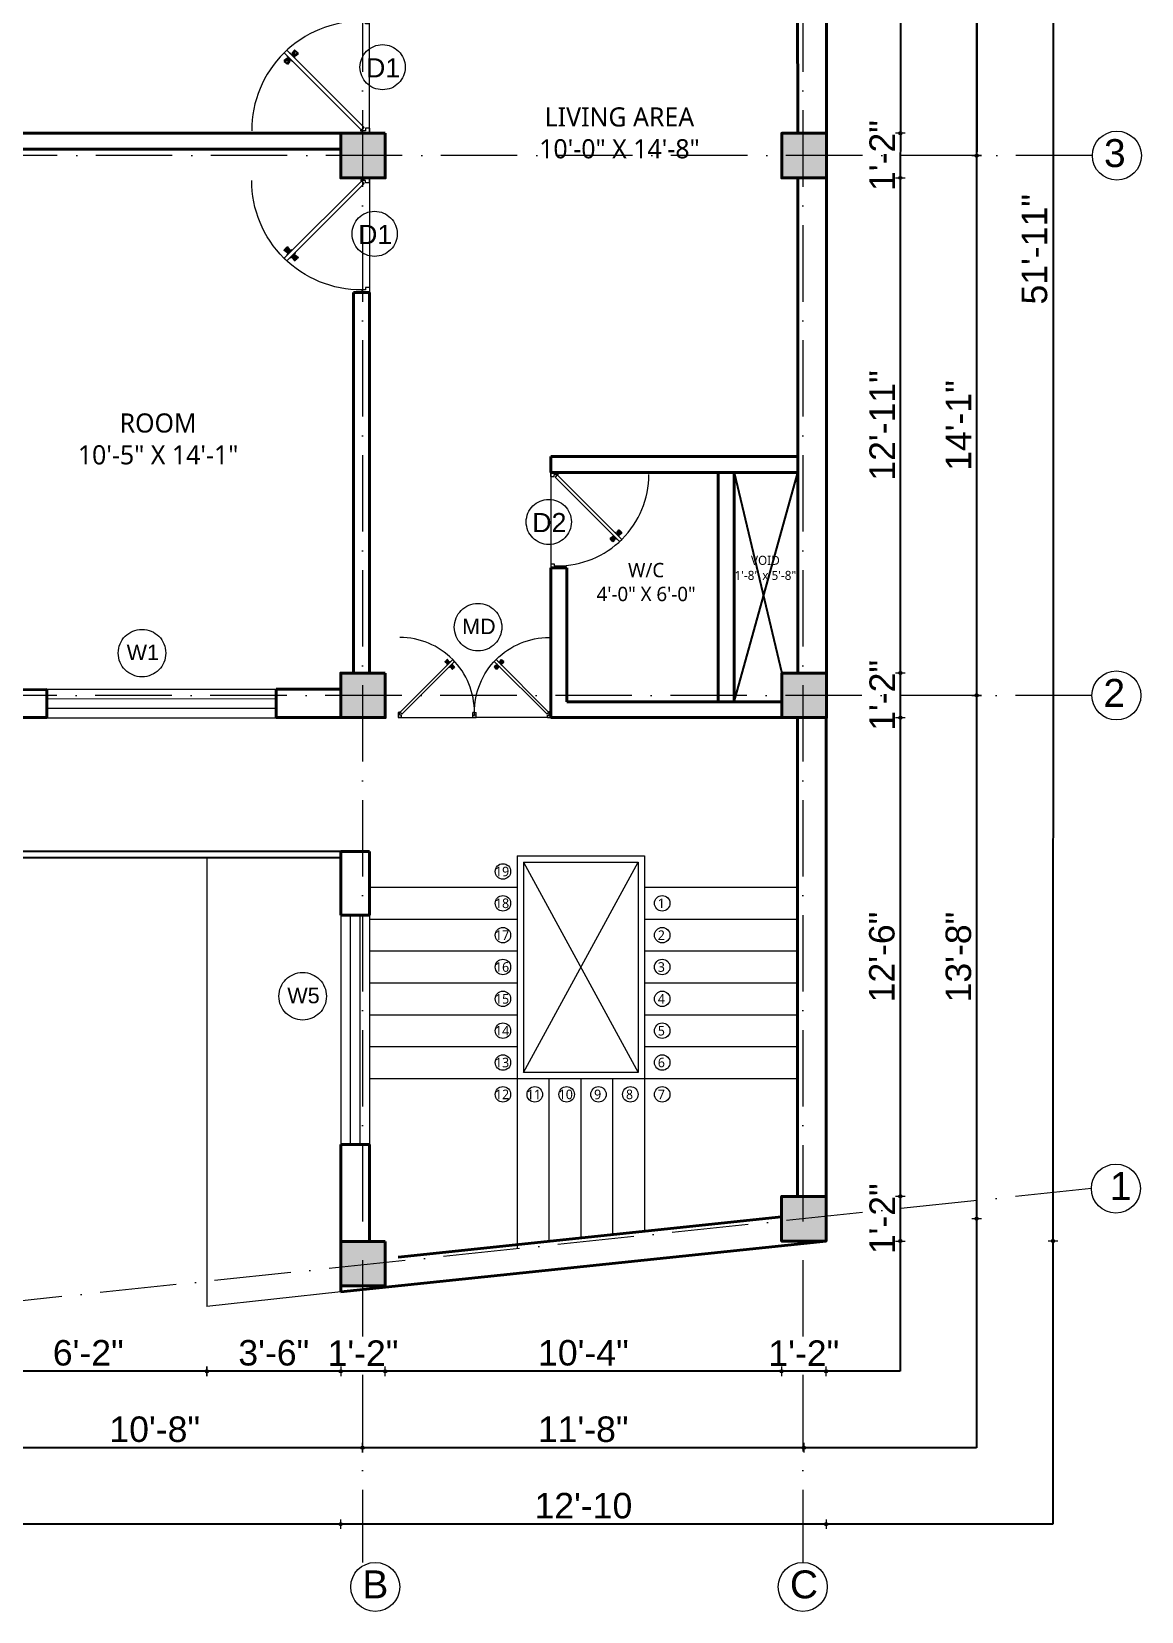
# Model space of a CAD drawing. Header units: inches. Extents: x -71 to 2682309, y -3332 to 801571.
# Drawn here: x 2672314.8 to 2672663.2, y 791008 to 791504 of the extents above; entities that cross this region are included whole.
import ezdxf

# ---------------------------------------------------------------- set-up
doc = ezdxf.new("R2010")
doc.units = ezdxf.units.IN
doc.header["$MEASUREMENT"] = 0
doc.header["$PDMODE"] = 99
doc.linetypes.add('ACAD_ISO04W100', pattern=[30, 24, -3, 0, -3])
doc.linetypes.add('ACAD_ISO10W100', pattern=[18, 12, -3, 0, -3])
for name, color, linetype, lineweight in [('CENTER  LINE RA', 10, 'ACAD_ISO04W100', 18), ('CONC. OUTLINE RA', 150, 'Continuous', 40), ('DOOR-WIN RA', 3, 'Continuous', 20), ('elev 2', 20, 'Continuous', 25), ('Hatch', 254, 'Continuous', 9), ('HATCH RA', 8, 'Continuous', 9), ('PUERTAS', 7, 'Continuous', 13), ('stair EA', 132, 'Continuous', 5), ('TEXT RA', 254, 'Continuous', 20), ('TEXTURE EA', 8, 'ACAD_ISO10W100', 9), ('wall EA', 24, 'Continuous', 40), ('Win EA', 114, 'Continuous', 5)]:
    doc.layers.add(name, color=color, linetype=linetype, lineweight=lineweight)
for name, color, linetype in [('HACTH', 7, 'Continuous'), ('lettring', 7, 'Continuous'), ('text EA', 7, 'Continuous')]:
    doc.layers.add(name, color=color, linetype=linetype)
doc.styles.add('DIM 8', font='arial.ttf', dxfattribs={"height": 8})
doc.styles.get("Standard").update_dxf_attribs({"font": 'arial.ttf'})
doc.dimstyles.new('Copy of DIM 8', dxfattribs={"dimtxt": 8, "dimasz": 1, "dimexe": 6, "dimexo": 18, "dimgap": 1.6875, "dimtad": 1, "dimdec": 0, "dimzin": 3, "dimdsep": 46, "dimlunit": 4, "dimtxsty": 'DIM 8', "dimblk": 'dot 2', "dimcen": 0.09375, "dimse1": 1, "dimse2": 1, "dimclrd": 1, "dimclre": 1, "dimclrt": 256, "dimadec": 0, "dimazin": 0, "dimtfac": 0.75, "dimtdec": 0, "dimtix": 1, "dimtmove": 1, "dimatfit": 3, "dimldrblk": 'DOT', "dimfxl": 1, "dimtolj": 1, "dimtzin": 0, "dimlwd": 9, "dimlwe": 9, "dimarcsym": 0})

# ---------------------------------------------------------------- blocks, each defined once
blk = doc.blocks.new('COLUMN')
at = {"layer": 'HACTH', "lineweight": 30, "transparency": 33554541}
h = blk.add_hatch(color=256, dxfattribs=at)
h.dxf.hatch_style = 1
h.paths.add_polyline_path([(2659104.19, 784576.38), (2659090.19, 784576.38), (2659090.19, 784562.38), (2659104.19, 784562.38)])
at = {"layer": 'CONC. OUTLINE RA'}
blk.add_lwpolyline([(2659090.19, 784576.38), (2659104.19, 784576.38), (2659104.19, 784562.38), (2659090.19, 784562.38)], close=True, dxfattribs=at)
blk = doc.blocks.new('3ft')
at = {"layer": 'PUERTAS', "color": 6}
for p, q in [((1.01, 2.52), (25.23, 26.74)), ((26.05, 25.92), (1.77, 1.64)), ((26.05, 25.92), (25.23, 26.74)), ((0, 2.4), (0, 0)), ((0.72, 2.4), (0, 2.4)), ((1.6, 0), (0, 0)), ((0.72, 1.52), (0.72, 2.44)), ((0.8, 1.52), (0.72, 1.52)), ((0.8, 1.52), (0.8, 2.41)), ((0.8, 1.2), (0.8, 1.52)), ((1.6, 1.2), (0.8, 1.2)), ((1.57, 1.84), (0.94, 2.47)), ((1.63, 1.89), (0.97, 2.55)), ((1.63, 1.89), (1.57, 1.84)), ((1.77, 1.64), (1.57, 1.84)), ((1.6, 0), (1.6, 1.2)), ((34.4, 0), (34.4, 1.2)), ((34.4, 1.2), (35.2, 1.2)), ((34.4, 0), (36, 0)), ((35.2, 1.2), (35.2, 2.4)), ((35.2, 2.4), (36, 2.4)), ((36, 0), (36, 2.4))]:
    blk.add_line(p, q, dxfattribs=at)
at = {"layer": 'PUERTAS', "color": 8}
for p, q in [((22.57, 24.94), (21.65, 25.68)), ((22.63, 24.99), (21.69, 25.75)), ((22.74, 25.1), (21.84, 25.9)), ((22.13, 26.28), (21.98, 26.13)), ((22.88, 25.24), (22.01, 26.06)), ((22.13, 26.28), (22.27, 26.42)), ((22.29, 26.41), (22.27, 26.42)), ((23.16, 25.52), (22.34, 26.39)), ((23.3, 25.66), (22.5, 26.56)), ((23.41, 25.77), (22.65, 26.71)), ((22.69, 24.32), (23.02, 24.83)), ((23.46, 25.83), (22.72, 26.75)), ((22.95, 24.96), (22.84, 25.07)), ((22.98, 24.99), (22.86, 25.1)), ((23.03, 25.04), (22.91, 25.15)), ((22.91, 24.53), (23.1, 24.91)), ((23.11, 25.12), (22.99, 25.23)), ((23.13, 24.76), (23.18, 24.99)), ((23.28, 25.3), (23.17, 25.41)), ((23.36, 25.37), (23.25, 25.49)), ((23.31, 24.94), (23.28, 25.08)), ((23.41, 25.43), (23.3, 25.54)), ((23.46, 25.09), (23.32, 25.13)), ((23.44, 25.45), (23.33, 25.56)), ((23.64, 25.27), (23.41, 25.22)), ((23.87, 25.49), (23.49, 25.3)), ((24.08, 25.71), (23.57, 25.38)), ((23.63, 23.38), (24.14, 23.72)), ((23.84, 23.6), (24.22, 23.79)), ((24.07, 23.82), (24.3, 23.88)), ((24.25, 24), (24.39, 23.97)), ((24.25, 23.26), (24.99, 22.34)), ((24.27, 23.64), (24.38, 23.53)), ((24.3, 23.67), (24.41, 23.56)), ((24.3, 23.32), (25.06, 22.38)), ((24.35, 23.72), (24.46, 23.61)), ((24.4, 24.15), (24.43, 24.01)), ((24.41, 23.43), (25.2, 22.53)), ((24.43, 23.8), (24.54, 23.69)), ((24.58, 24.33), (24.52, 24.1)), ((24.55, 23.57), (25.37, 22.7)), ((24.6, 23.97), (24.72, 23.86)), ((24.8, 24.56), (24.61, 24.18)), ((25.02, 24.77), (24.68, 24.26)), ((24.68, 24.05), (24.79, 23.94)), ((24.73, 24.1), (24.85, 23.99)), ((24.76, 24.13), (24.87, 24.02)), ((24.83, 23.85), (25.7, 23.03)), ((24.97, 23.99), (25.87, 23.2)), ((25.08, 24.1), (26.02, 23.34)), ((25.14, 24.15), (26.06, 23.41)), ((25.58, 22.82), (25.43, 22.67)), ((25.58, 22.82), (25.73, 22.97)), ((25.72, 22.98), (25.73, 22.97)), ((0, 0), (36, 0))]:
    blk.add_line(p, q, dxfattribs=at)
at = {"layer": 'PUERTAS', "color": 1}
for p, q in [((21.67, 25.73), (22.17, 26.23)), ((22.49, 24.95), (21.67, 25.61)), ((21.7, 25.82), (22.14, 26.26)), ((21.73, 25.79), (21.7, 25.82)), ((22.58, 26.7), (22.14, 26.26)), ((22.67, 26.73), (22.17, 26.23)), ((22.61, 26.67), (22.58, 26.7)), ((22.6, 24.96), (23.02, 25.38)), ((22.7, 25.07), (22.71, 25.06)), ((23.45, 25.91), (22.79, 26.73)), ((22.82, 25.06), (23.08, 25.32)), ((22.94, 24.95), (22.83, 25.07)), ((22.93, 24.94), (23.19, 25.21)), ((22.93, 24.84), (22.93, 24.83)), ((23.44, 25.81), (23.02, 25.38)), ((23.34, 25.58), (23.08, 25.32)), ((23.46, 25.47), (23.19, 25.21)), ((23.33, 25.7), (23.34, 25.69)), ((23.45, 25.46), (23.33, 25.57)), ((23.57, 25.47), (23.57, 25.47)), ((24.15, 25.79), (23.68, 25.48)), ((23.68, 25.48), (23.68, 25.48)), ((24.27, 25.78), (24.26, 25.79)), ((25.1, 24.84), (24.79, 24.38)), ((25.09, 24.96), (25.1, 24.95)), ((22.61, 24.25), (22.92, 24.72)), ((22.62, 24.13), (22.61, 24.14)), ((22.92, 24.72), (22.92, 24.72)), ((23.44, 23.31), (23.45, 23.3)), ((23.56, 23.3), (24.03, 23.61)), ((24.03, 23.61), (24.03, 23.62)), ((24.14, 23.62), (24.14, 23.62)), ((24.25, 23.62), (24.51, 23.89)), ((24.26, 23.29), (24.69, 23.71)), ((24.26, 23.63), (24.37, 23.52)), ((24.26, 23.18), (24.92, 22.37)), ((24.37, 23.52), (24.63, 23.77)), ((24.37, 23.4), (24.37, 23.4)), ((24.78, 24.15), (24.51, 23.89)), ((24.89, 24.03), (24.63, 23.77)), ((25.11, 24.14), (24.69, 23.71)), ((24.77, 24.14), (24.88, 24.03)), ((24.79, 24.38), (24.78, 24.37)), ((24.78, 24.26), (24.78, 24.26)), ((25, 24.03), (25, 24.03)), ((25.04, 22.36), (25.54, 22.86)), ((25.1, 22.42), (25.13, 22.39)), ((25.13, 22.39), (25.57, 22.83)), ((25.22, 24.14), (26.03, 23.48)), ((26.04, 23.37), (25.54, 22.86)), ((26.01, 23.27), (25.57, 22.83)), ((25.98, 23.3), (26.01, 23.27))]:
    blk.add_line(p, q, dxfattribs=at)
at = {"layer": 'PUERTAS', "color": 2}
for p, q in [((21.99, 26.11), (21.98, 26.13)), ((25.42, 22.68), (25.43, 22.67))]:
    blk.add_line(p, q, dxfattribs=at)
at = {"layer": 'PUERTAS', "color": 6}
for radius in [0.155, 0.0752]:
    blk.add_circle((0.82, 2.56), radius, dxfattribs=at)
blk.add_arc((0.82, 2.56), 34.38, 359.7285, 90.0333, dxfattribs=at)
at = {"layer": 'PUERTAS', "color": 1}
for centre, start, end in [((22.54, 25.01), 231.0764, 315), ((22.73, 26.68), 38.9236, 135), ((22.77, 25.12), 225, 315), ((22.99, 24.89), 135, 219.7428), ((22.87, 24.78), 315, 39.7428), ((23.28, 25.63), 315, 45), ((23.39, 25.86), 315, 38.9236), ((23.51, 25.41), 50.2572, 135), ((23.62, 25.53), 230.2572, 315), ((24.2, 25.73), 45, 135), ((25.04, 24.89), 315, 45), ((22.67, 24.2), 135, 225), ((23.51, 23.36), 225, 315), ((24.09, 23.56), 50.2572, 135), ((24.2, 23.68), 230.2572, 315), ((24.32, 23.23), 135, 218.9236), ((24.42, 23.46), 135, 225), ((24.84, 24.31), 135, 219.7428), ((24.72, 24.21), 315, 39.7428), ((24.94, 23.98), 45, 135), ((24.98, 22.42), 218.9236, 315), ((25.17, 24.08), 51.0764, 135), ((25.98, 23.42), 315, 51.0764)]:
    blk.add_arc(centre, 0.08, start, end, dxfattribs=at)
blk = doc.blocks.new('*U327')
at = {"color": 3, "xscale": -1}
blk.add_blockref('3ft', (42, 0), dxfattribs=at)
blk = doc.blocks.new('dot1')
at = {"layer": 'Hatch'}
h = blk.add_hatch(color=256, dxfattribs=at)
edge = h.paths.add_edge_path()
edge.add_arc((0, 0), 1, 0, 360)
for p, q in [((3, 0), (-3, 0)), ((0, 3), (0, -3))]:
    blk.add_line(p, q, dxfattribs=at)
blk.add_circle((0, 0), 1, dxfattribs=at)
blk = doc.blocks.new('dot 2')
at = {"layer": 'Hatch', "xscale": 0.5, "yscale": 0.5, "zscale": 0.5}
blk.add_blockref('dot1', (0, 0), dxfattribs=at)
blk = doc.blocks.new('*D1868')
at = {"layer": 'Defpoints', "color": 0, "transparency": 16777216}
for p in [(2672564.18, 791596.58), (2672564.29, 791472.07), (2672587.5, 791472.07)]:
    blk.add_point(p, dxfattribs=at)
at = {"layer": 'lettring', "color": 1, "lineweight": 9, "transparency": 16777216}
blk.add_line((2672587.5, 791595.58), (2672587.5, 791473.07), dxfattribs=at)
for p, rotation in [((2672587.5, 791596.58), 90), ((2672587.5, 791472.07), 270)]:
    blk.add_blockref('dot 2', p, dxfattribs=dict(at, rotation=rotation))
at = {"layer": 'lettring', "transparency": 16777216, "insert": (2672581.73, 791534.32), "char_height": 8, "attachment_point": 5, "rotation": 90, "style": 'DIM 8'}
blk.add_mtext('\\A1;10\'-5"', dxfattribs=at)
blk = doc.blocks.new('_Dot')
at = {"color": 0, "linetype": 'ByBlock', "lineweight": -2}
blk.add_line((-0.5, 0), (-1, 0), dxfattribs=at)
at = {"color": 0, "linetype": 'ByBlock', "const_width": 0.5}
blk.add_lwpolyline([(-0.25, 0, 1), (0.25, 0, 1)], format="xyb", close=True, dxfattribs=at)
blk = doc.blocks.new('*D1869')
at = {"layer": 'Defpoints', "color": 0, "transparency": 16777216}
for p in [(2672564.29, 791472.07), (2672564.29, 791458.07), (2672587.5, 791458.07)]:
    blk.add_point(p, dxfattribs=at)
at = {"layer": 'lettring', "color": 1, "lineweight": 9, "transparency": 16777216}
for p, q in [((2672587.5, 791473.07), (2672587.5, 791474.07)), ((2672587.5, 791472.07), (2672587.5, 791458.07)), ((2672587.5, 791457.07), (2672587.5, 791456.07))]:
    blk.add_line(p, q, dxfattribs=at)
for p, rotation in [((2672587.5, 791472.07), 270), ((2672587.5, 791458.07), 90)]:
    blk.add_blockref('dot 2', p, dxfattribs=dict(at, rotation=rotation))
at = {"layer": 'lettring', "transparency": 16777216, "insert": (2672581.8, 791465.07), "char_height": 8, "attachment_point": 5, "rotation": 90, "style": 'DIM 8'}
blk.add_mtext('\\A1;1\'-2"', dxfattribs=at)
blk = doc.blocks.new('*D1870')
at = {"layer": 'Defpoints', "color": 0, "transparency": 16777216}
for p in [(2672564.29, 791458.07), (2672564.34, 791302.58), (2672587.5, 791302.58)]:
    blk.add_point(p, dxfattribs=at)
at = {"layer": 'lettring', "color": 1, "lineweight": 9, "transparency": 16777216}
blk.add_line((2672587.5, 791457.07), (2672587.5, 791303.58), dxfattribs=at)
for p, rotation in [((2672587.5, 791458.07), 90), ((2672587.5, 791302.58), 270)]:
    blk.add_blockref('dot 2', p, dxfattribs=dict(at, rotation=rotation))
at = {"layer": 'lettring', "transparency": 16777216, "insert": (2672581.8, 791380.32), "char_height": 8, "attachment_point": 5, "rotation": 90, "style": 'DIM 8'}
blk.add_mtext('\\A1;12\'-11"', dxfattribs=at)
blk = doc.blocks.new('*D1871')
at = {"layer": 'Defpoints', "color": 0, "transparency": 16777216}
for p in [(2672564.34, 791302.58), (2672564.34, 791288.58), (2672587.5, 791288.58)]:
    blk.add_point(p, dxfattribs=at)
at = {"layer": 'lettring', "color": 1, "lineweight": 9, "transparency": 16777216}
for p, q in [((2672587.5, 791303.58), (2672587.5, 791304.58)), ((2672587.5, 791302.58), (2672587.5, 791288.58)), ((2672587.5, 791287.58), (2672587.5, 791286.58))]:
    blk.add_line(p, q, dxfattribs=at)
for p, rotation in [((2672587.5, 791302.58), 270), ((2672587.5, 791288.58), 90)]:
    blk.add_blockref('dot 2', p, dxfattribs=dict(at, rotation=rotation))
at = {"layer": 'lettring', "transparency": 16777216, "insert": (2672581.8, 791295.58), "char_height": 8, "attachment_point": 5, "rotation": 90, "style": 'DIM 8'}
blk.add_mtext('\\A1;1\'-2"', dxfattribs=at)
blk = doc.blocks.new('*D1872')
at = {"layer": 'Defpoints', "color": 0, "transparency": 16777216}
for p in [(2672564.34, 791288.58), (2672564.2, 791138.26), (2672587.5, 791138.26)]:
    blk.add_point(p, dxfattribs=at)
at = {"layer": 'lettring', "color": 1, "lineweight": 9, "transparency": 16777216}
blk.add_line((2672587.5, 791287.58), (2672587.5, 791139.26), dxfattribs=at)
for p, rotation in [((2672587.5, 791288.58), 90), ((2672587.5, 791138.26), 270)]:
    blk.add_blockref('dot 2', p, dxfattribs=dict(at, rotation=rotation))
at = {"layer": 'lettring', "transparency": 16777216, "insert": (2672581.73, 791213.42), "char_height": 8, "attachment_point": 5, "rotation": 90, "style": 'DIM 8'}
blk.add_mtext('\\A1;12\'-6"', dxfattribs=at)
blk = doc.blocks.new('*D1873')
at = {"layer": 'Defpoints', "color": 0, "transparency": 16777216}
for p in [(2672564.2, 791138.26), (2672564.2, 791124.23), (2672587.5, 791124.23)]:
    blk.add_point(p, dxfattribs=at)
at = {"layer": 'lettring', "color": 1, "lineweight": 9, "transparency": 16777216}
for p, q in [((2672587.5, 791139.26), (2672587.5, 791140.26)), ((2672587.5, 791138.26), (2672587.5, 791124.23)), ((2672587.5, 791123.23), (2672587.5, 791122.23))]:
    blk.add_line(p, q, dxfattribs=at)
for p, rotation in [((2672587.5, 791138.26), 270), ((2672587.5, 791124.23), 90)]:
    blk.add_blockref('dot 2', p, dxfattribs=dict(at, rotation=rotation))
at = {"layer": 'lettring', "transparency": 16777216, "insert": (2672581.8, 791131.24), "char_height": 8, "attachment_point": 5, "rotation": 90, "style": 'DIM 8'}
blk.add_mtext('\\A1;1\'-2"', dxfattribs=at)
blk = doc.blocks.new('*D1874')
at = {"layer": 'Defpoints', "color": 0, "transparency": 16777216}
for p in [(2672550.2, 791124.23), (2672564.2, 791124.23), (2672550.2, 791083.34)]:
    blk.add_point(p, dxfattribs=at)
at = {"layer": 'lettring', "color": 1, "lineweight": 9, "transparency": 16777216}
for p, q in [((2672549.2, 791083.34), (2672548.2, 791083.34)), ((2672564.2, 791083.34), (2672550.2, 791083.34)), ((2672565.2, 791083.34), (2672566.2, 791083.34))]:
    blk.add_line(p, q, dxfattribs=at)
blk.add_blockref('dot 2', (2672550.2, 791083.34), dxfattribs=at)
at = {"layer": 'lettring', "color": 1, "lineweight": 9, "transparency": 16777216, "rotation": 180}
blk.add_blockref('dot 2', (2672564.2, 791083.34), dxfattribs=at)
at = {"layer": 'lettring', "transparency": 16777216, "insert": (2672557.2, 791089.04), "char_height": 8, "attachment_point": 5, "style": 'DIM 8'}
blk.add_mtext('\\A1;1\'-2"', dxfattribs=at)
blk = doc.blocks.new('*D1875')
at = {"layer": 'Defpoints', "color": 0, "transparency": 16777216}
for p in [(2672550.2, 791124.23), (2672425.84, 791110.15), (2672425.84, 791083.34)]:
    blk.add_point(p, dxfattribs=at)
at = {"layer": 'lettring', "color": 1, "lineweight": 9, "transparency": 16777216}
blk.add_line((2672549.2, 791083.34), (2672426.84, 791083.34), dxfattribs=at)
at = {"layer": 'lettring', "color": 1, "lineweight": 9, "transparency": 16777216, "rotation": 180}
blk.add_blockref('dot 2', (2672425.84, 791083.34), dxfattribs=at)
at = {"layer": 'lettring', "color": 1, "lineweight": 9, "transparency": 16777216}
blk.add_blockref('dot 2', (2672550.2, 791083.34), dxfattribs=at)
at = {"layer": 'lettring', "transparency": 16777216, "insert": (2672488.02, 791089.11), "char_height": 8, "attachment_point": 5, "style": 'DIM 8'}
blk.add_mtext('\\A1;10\'-4"', dxfattribs=at)
blk = doc.blocks.new('*D1876')
at = {"layer": 'Defpoints', "color": 0, "transparency": 16777216}
for p in [(2672411.84, 791110.15), (2672425.84, 791110.15), (2672411.84, 791083.34)]:
    blk.add_point(p, dxfattribs=at)
at = {"layer": 'lettring', "color": 1, "lineweight": 9, "transparency": 16777216}
for p, q in [((2672410.84, 791083.34), (2672409.84, 791083.34)), ((2672425.84, 791083.34), (2672411.84, 791083.34)), ((2672426.84, 791083.34), (2672427.84, 791083.34))]:
    blk.add_line(p, q, dxfattribs=at)
blk.add_blockref('dot 2', (2672411.84, 791083.34), dxfattribs=at)
at = {"layer": 'lettring', "color": 1, "lineweight": 9, "transparency": 16777216, "rotation": 180}
blk.add_blockref('dot 2', (2672425.84, 791083.34), dxfattribs=at)
at = {"layer": 'lettring', "transparency": 16777216, "insert": (2672418.84, 791089.04), "char_height": 8, "attachment_point": 5, "style": 'DIM 8'}
blk.add_mtext('\\A1;1\'-2"', dxfattribs=at)
blk = doc.blocks.new('*D1877')
at = {"layer": 'Defpoints', "color": 0, "transparency": 16777216}
for p in [(2672411.84, 791110.15), (2672369.84, 791103.7), (2672369.84, 791083.34)]:
    blk.add_point(p, dxfattribs=at)
at = {"layer": 'lettring', "color": 1, "lineweight": 9, "transparency": 16777216}
blk.add_line((2672410.84, 791083.34), (2672370.84, 791083.34), dxfattribs=at)
at = {"layer": 'lettring', "color": 1, "lineweight": 9, "transparency": 16777216, "rotation": 180}
blk.add_blockref('dot 2', (2672369.84, 791083.34), dxfattribs=at)
at = {"layer": 'lettring', "color": 1, "lineweight": 9, "transparency": 16777216}
blk.add_blockref('dot 2', (2672411.84, 791083.34), dxfattribs=at)
at = {"layer": 'lettring', "transparency": 16777216, "insert": (2672390.84, 791089.11), "char_height": 8, "attachment_point": 5, "style": 'DIM 8'}
blk.add_mtext('\\A1;3\'-6"', dxfattribs=at)
blk = doc.blocks.new('*D1878')
at = {"layer": 'Defpoints', "color": 0, "transparency": 16777216}
for p in [(2672295.38, 791288.58), (2672369.84, 791103.7), (2672295.38, 791083.34)]:
    blk.add_point(p, dxfattribs=at)
at = {"layer": 'lettring', "color": 1, "lineweight": 9, "transparency": 16777216}
blk.add_line((2672368.84, 791083.34), (2672296.38, 791083.34), dxfattribs=at)
at = {"layer": 'lettring', "color": 1, "lineweight": 9, "transparency": 16777216, "rotation": 180}
blk.add_blockref('dot 2', (2672295.38, 791083.34), dxfattribs=at)
at = {"layer": 'lettring', "color": 1, "lineweight": 9, "transparency": 16777216}
blk.add_blockref('dot 2', (2672369.84, 791083.34), dxfattribs=at)
at = {"layer": 'lettring', "transparency": 16777216, "insert": (2672332.61, 791089.11), "char_height": 8, "attachment_point": 5, "style": 'DIM 8'}
blk.add_mtext('\\A1;6\'-2"', dxfattribs=at)
blk = doc.blocks.new('*D1862')
at = {"layer": 'Defpoints', "color": 0, "transparency": 16777216}
for p in [(2672564.2, 791124.23), (2672411.84, 791108.25), (2672564.2, 791035.34)]:
    blk.add_point(p, dxfattribs=at)
at = {"layer": 'lettring', "color": 1, "lineweight": 9, "transparency": 16777216}
blk.add_line((2672412.84, 791035.34), (2672563.2, 791035.34), dxfattribs=at)
at = {"layer": 'lettring', "color": 1, "lineweight": 9, "transparency": 16777216, "rotation": 180}
blk.add_blockref('dot 2', (2672411.84, 791035.34), dxfattribs=at)
at = {"layer": 'lettring', "color": 1, "lineweight": 9, "transparency": 16777216}
blk.add_blockref('dot 2', (2672564.2, 791035.34), dxfattribs=at)
at = {"layer": 'lettring', "transparency": 16777216, "insert": (2672488.02, 791041.11), "char_height": 8, "attachment_point": 5, "style": 'DIM 8'}
blk.add_mtext("\\A1;12'-10", dxfattribs=at)
blk = doc.blocks.new('*D1863')
at = {"layer": 'Defpoints', "color": 0, "transparency": 16777216}
for p in [(2672557.2, 791131.26), (2672418.69, 791116.7), (2672418.69, 791059.34)]:
    blk.add_point(p, dxfattribs=at)
at = {"layer": 'lettring', "color": 1, "lineweight": 9, "transparency": 16777216}
blk.add_line((2672556.2, 791059.34), (2672419.69, 791059.34), dxfattribs=at)
at = {"layer": 'lettring', "color": 1, "lineweight": 9, "transparency": 16777216, "rotation": 180}
blk.add_blockref('dot 2', (2672418.69, 791059.34), dxfattribs=at)
at = {"layer": 'lettring', "color": 1, "lineweight": 9, "transparency": 16777216}
blk.add_blockref('dot 2', (2672557.2, 791059.34), dxfattribs=at)
at = {"layer": 'lettring', "transparency": 16777216, "insert": (2672487.95, 791065.11), "char_height": 8, "attachment_point": 5, "style": 'DIM 8'}
blk.add_mtext('\\A1;11\'-8"', dxfattribs=at)
blk = doc.blocks.new('*D1864')
at = {"layer": 'Defpoints', "color": 0, "transparency": 16777216}
for p in [(2672288.25, 791295.55), (2672418.69, 791295.55), (2672418.69, 791059.34)]:
    blk.add_point(p, dxfattribs=at)
at = {"layer": 'lettring', "color": 1, "lineweight": 9, "transparency": 16777216}
blk.add_line((2672289.25, 791059.34), (2672417.69, 791059.34), dxfattribs=at)
at = {"layer": 'lettring', "color": 1, "lineweight": 9, "transparency": 16777216, "rotation": 180}
blk.add_blockref('dot 2', (2672288.25, 791059.34), dxfattribs=at)
at = {"layer": 'lettring', "color": 1, "lineweight": 9, "transparency": 16777216}
blk.add_blockref('dot 2', (2672418.69, 791059.34), dxfattribs=at)
at = {"layer": 'lettring', "transparency": 16777216, "insert": (2672353.47, 791065.11), "char_height": 8, "attachment_point": 5, "style": 'DIM 8'}
blk.add_mtext('\\A1;10\'-8"', dxfattribs=at)
blk = doc.blocks.new('*D1842')
at = {"layer": 'Defpoints', "color": 0, "transparency": 16777216}
for p in [(2672564.18, 791747.05), (2672564.2, 791124.23), (2672635.41, 791124.23)]:
    blk.add_point(p, dxfattribs=at)
at = {"layer": 'lettring', "color": 1, "lineweight": 9, "transparency": 16777216}
blk.add_line((2672635.41, 791746.05), (2672635.41, 791125.23), dxfattribs=at)
for p, rotation in [((2672635.41, 791747.05), 90), ((2672635.41, 791124.23), 270)]:
    blk.add_blockref('dot 2', p, dxfattribs=dict(at, rotation=rotation))
at = {"layer": 'lettring', "transparency": 16777216, "insert": (2672629.64, 791435.64), "char_height": 8, "attachment_point": 5, "rotation": 90, "style": 'DIM 8'}
blk.add_mtext('\\A1;51\'-11"', dxfattribs=at)

msp = doc.modelspace()

# ---------------------------------------------------------------- linework, layer by layer
at = {"layer": 'CENTER  LINE RA', "linetype": 'ACAD_ISO10W100', "ltscale": 2}
for p, q in [((2672418.69, 791912.49), (2672418.69, 791023.34)), ((2672556.89, 791912.49), (2672556.89, 791023.34)), ((2672647.78, 791465.04), (2672120.54, 791465.04)), ((2672647.61, 791295.55), (2672120.37, 791295.55)), ((2672647.46, 791140.72), (2672122.26, 791085.59))]:
    msp.add_line(p, q, dxfattribs=at)
at = {"layer": 'Defpoints'}
for points in [[(2672635.4, 791035.34), (2672154.13, 791035.34), (2672154.26, 791897.04), (2672635.53, 791897.04)], [(2672611.4, 791059.34), (2672178.13, 791059.34), (2672178.26, 791873.04), (2672611.52, 791873.04)], [(2672587.4, 791083.34), (2672202.14, 791083.34), (2672202.25, 791849.04), (2672587.52, 791849.04)]]:
    msp.add_lwpolyline(points, close=True, dxfattribs=at)
at = {"layer": 'DOOR-WIN RA'}
for p, q in [((2672319.61, 791297.52), (2672391.61, 791297.52)), ((2672319.61, 791294.52), (2672391.61, 791294.55)), ((2672319.61, 791291.52), (2672391.61, 791291.55)), ((2672319.61, 791288.52), (2672391.61, 791288.52)), ((2672369.84, 791244.58), (2672369.84, 791103.7)), ((2672411.84, 791226.58), (2672411.84, 791154.58)), ((2672414.84, 791226.58), (2672414.84, 791154.58)), ((2672417.84, 791226.58), (2672417.84, 791154.58)), ((2672420.84, 791226.58), (2672420.84, 791154.58)), ((2672411.84, 791108.25), (2672369.84, 791103.7))]:
    msp.add_line(p, q, dxfattribs=at)
at = {"layer": 'elev 2'}
for p, q in [((2672535.34, 791293.58), (2672555.34, 791365.58)), ((2672535.34, 791365.58), (2672550.34, 791302.58)), ((2672415.84, 791289.08), (2672415.84, 791289.08)), ((2672415.84, 791288.58), (2672415.84, 791288.58)), ((2672424.84, 791288.58), (2672424.84, 791288.58)), ((2672411.84, 791244.58), (2672281.38, 791244.58)), ((2672411.84, 791246.58), (2672283.38, 791246.58)), ((2672550.2, 791131.82), (2672429.84, 791119.2))]:
    msp.add_line(p, q, dxfattribs=at)
at = {"layer": 'stair EA'}
for p, q in [((2672467.2, 791245.21), (2672467.2, 791122.07)), ((2672467.2, 791245.21), (2672507.2, 791245.21)), ((2672507.2, 791245.21), (2672507.2, 791127.32)), ((2672469.2, 791243.21), (2672469.2, 791177.21)), ((2672469.2, 791243.21), (2672505.2, 791243.21)), ((2672469.2, 791177.21), (2672505.2, 791243.21)), ((2672469.2, 791243.21), (2672505.2, 791177.21)), ((2672505.2, 791243.21), (2672505.2, 791177.21)), ((2672467.2, 791235.21), (2672420.84, 791235.21)), ((2672555.2, 791235.21), (2672507.2, 791235.21)), ((2672555.2, 791235.21), (2672507.2, 791235.21)), ((2672467.2, 791225.21), (2672420.84, 791225.21)), ((2672555.2, 791225.21), (2672507.2, 791225.21)), ((2672555.2, 791225.21), (2672507.2, 791225.21)), ((2672467.2, 791215.21), (2672420.84, 791215.21)), ((2672555.2, 791215.21), (2672507.2, 791215.21)), ((2672555.2, 791215.21), (2672507.2, 791215.21)), ((2672467.2, 791205.21), (2672420.84, 791205.21)), ((2672555.2, 791205.21), (2672507.2, 791205.21)), ((2672555.2, 791205.21), (2672507.2, 791205.21)), ((2672467.2, 791195.21), (2672420.84, 791195.21)), ((2672555.2, 791195.21), (2672507.2, 791195.21)), ((2672555.2, 791195.21), (2672507.2, 791195.21)), ((2672467.2, 791185.21), (2672420.84, 791185.21)), ((2672555.2, 791185.21), (2672507.2, 791185.21)), ((2672555.2, 791185.21), (2672507.2, 791185.21)), ((2672555.2, 791175.21), (2672420.84, 791175.21)), ((2672505.2, 791177.21), (2672469.2, 791177.21)), ((2672477.2, 791175.21), (2672477.2, 791124.17)), ((2672487.2, 791175.21), (2672487.2, 791125.22)), ((2672497.2, 791175.21), (2672497.2, 791126.27))]:
    msp.add_line(p, q, dxfattribs=at)
for centre in [(2672462.76, 791240.29), (2672462.76, 791230.29), (2672512.76, 791230.29), (2672462.76, 791220.29), (2672512.76, 791220.29), (2672462.76, 791210.29), (2672512.76, 791210.29), (2672462.76, 791200.29), (2672512.76, 791200.29), (2672462.76, 791190.29), (2672512.76, 791190.29), (2672462.76, 791180.29), (2672512.76, 791180.29), (2672462.76, 791170.29), (2672472.76, 791170.29), (2672482.76, 791170.29), (2672492.76, 791170.29), (2672502.76, 791170.29), (2672512.76, 791170.29)]:
    msp.add_circle(centre, 2.43, dxfattribs=at)
at = {"layer": 'TEXTURE EA', "linetype": 'ACAD_ISO10W100', "ltscale": 4}
for centre, radius in [((2672424.99, 791492.81), 7.09), ((2672422.49, 791440.49), 7.09), ((2672477.16, 791350.03), 7.09), ((2672454.95, 791316.99), 7.46), ((2672349.48, 791308.85), 7.46), ((2672399.91, 791201.1), 7.46)]:
    msp.add_circle(centre, radius, dxfattribs=at)
at = {"layer": 'TEXTURE EA', "linetype": 'ByBlock', "ltscale": 2}
for centre in [(2672655.46, 791465.04), (2672655.3, 791295.55), (2672655.15, 791140.72), (2672422.69, 791015.65), (2672556.89, 791015.65)]:
    msp.add_circle(centre, 7.69, dxfattribs=at)
at = {"layer": 'wall EA'}
for p, q in [((2672564.32, 791472.07), (2672564.17, 791602.08)), ((2672555.13, 791596.58), (2672555.34, 791472.07)), ((2672290.53, 791472.07), (2672411.84, 791472.07)), ((2672564.29, 791472.07), (2672564.35, 791472.07)), ((2672295.38, 791467.07), (2672411.84, 791467.07)), ((2672555.34, 791302.58), (2672555.34, 791458.07)), ((2672564.34, 791302.58), (2672564.34, 791458.07)), ((2672415.84, 791302.58), (2672415.84, 791422.08)), ((2672420.84, 791422.08), (2672415.84, 791422.08)), ((2672420.84, 791302.58), (2672420.84, 791422.08)), ((2672477.8, 791370.58), (2672555.34, 791370.58)), ((2672477.8, 791365.58), (2672477.8, 791370.58)), ((2672477.8, 791365.58), (2672555.34, 791365.58)), ((2672530.34, 791293.58), (2672530.34, 791365.58)), ((2672535.34, 791293.58), (2672535.34, 791365.58)), ((2672477.8, 791293.58), (2672477.8, 791335.58)), ((2672477.8, 791335.58), (2672482.8, 791335.58)), ((2672482.8, 791293.58), (2672482.8, 791335.58)), ((2672319.61, 791297.39), (2672295.38, 791297.34)), ((2672319.61, 791297.46), (2672319.61, 791288.58)), ((2672411.84, 791297.53), (2672391.61, 791297.53)), ((2672391.61, 791297.53), (2672391.61, 791288.58)), ((2672477.8, 791293.58), (2672477.8, 791288.58)), ((2672482.8, 791293.58), (2672550.34, 791293.58)), ((2672319.61, 791288.58), (2672295.38, 791288.58)), ((2672411.84, 791288.58), (2672391.61, 791288.58)), ((2672477.8, 791288.58), (2672550.34, 791288.58)), ((2672555.2, 791288.58), (2672555.2, 791138.26)), ((2672564.2, 791288.58), (2672564.2, 791138.26)), ((2672411.84, 791246.58), (2672411.84, 791226.58)), ((2672420.84, 791246.58), (2672411.84, 791246.58)), ((2672411.84, 791246.58), (2672411.84, 791226.58)), ((2672420.84, 791246.58), (2672411.84, 791246.58)), ((2672420.84, 791246.58), (2672420.84, 791226.58)), ((2672420.84, 791246.58), (2672420.84, 791226.58)), ((2672420.84, 791226.58), (2672411.84, 791226.58)), ((2672411.84, 791154.58), (2672411.84, 791108.25)), ((2672420.84, 791154.58), (2672411.84, 791154.58)), ((2672420.84, 791154.58), (2672420.84, 791124.15)), ((2672550.2, 791131.81), (2672429.84, 791119.19)), ((2672411.84, 791108.25), (2672564.2, 791124.23))]:
    msp.add_line(p, q, dxfattribs=at)

# ---------------------------------------------------------------- block references
at = {"layer": 'HATCH RA', "lineweight": 30, "rotation": 270}
for p in [(1887849.46, 3450562.26), (1887987.91, 3450562.26), (1887849.46, 3450392.77), (1887987.96, 3450392.77), (1887987.83, 3450228.44), (1887849.46, 3450214.34)]:
    msp.add_blockref('COLUMN', p, dxfattribs=at)
at = {"layer": 'Win EA'}
for p, xscale, yscale, zscale, rotation in [((2672420.84, 791514.07), -0.9999536188852896, 0.9999536188852896, 0.9999536188852894, 89.99950316861236), ((2672420.84, 791416.08), 0.9999536188852896, 0.9999536188852896, 0.9999536188852896, 90.00049686073707), ((2672477.8, 791330.58), -0.8333366820079391, 0.8333366820079391, 0.8333366820079391, 269.9999999991107)]:
    msp.add_blockref('*U327', p, dxfattribs=dict(at, xscale=xscale, yscale=yscale, zscale=zscale, rotation=rotation))
at = {"layer": 'Win EA', "yscale": 0.6812915640384177, "zscale": 0.6812915640384177}
for p, xscale in [((2672458.45, 791288.58), -0.6812915640384177), ((2672449.19, 791288.58), 0.6812915640384177)]:
    msp.add_blockref('*U327', p, dxfattribs=dict(at, xscale=xscale))

# ---------------------------------------------------------------- texts
at = {"layer": 'text EA', "attachment_point": 2}
for s, insert, char_height, width in [('D1', (2672425.15, 791495.61), 6, 11.1695), ('{\\fTrebuchet MS|b0|i0|c0|p34;LIVING AREA\\P10\'-0" X 14\'-8"}', (2672499.33, 791480.2), 6, 84.336), ('D1', (2672422.66, 791443.29), 6, 11.1695), ('{\\fTrebuchet MS|b0|i0|c0|p34;ROOM \\P10\'-5" X 14\'-1"}', (2672354.53, 791384.1), 6, 84.336), ('D2', (2672477.33, 791352.83), 6, 11.1695), ('{\\fTrebuchet MS|b0|i0|c0|p34;VOID\\P1\'-8" x 5\'-8"}', (2672545.14, 791339.39), 2.8336, 41.5194), ('{\\fTrebuchet MS|b0|i0|c0|p34;W/C \\P4\'-0" X 6\'-0"}', (2672507.7, 791337.16), 4.5, 63.252), ('MD', (2672455.21, 791319.65), 4.849, 9.026), ('W1', (2672349.74, 791311.51), 4.849, 9.026), ('{\\fTrebuchet MS|b0|i0|c0|p34;19}', (2672462.49, 791241.79), 3, 8.1411), ('{\\fTrebuchet MS|b0|i0|c0|p34;18}', (2672462.49, 791231.79), 3, 8.1411), ('{\\fTrebuchet MS|b0|i0|c0|p34;1}', (2672512.49, 791231.79), 3, 8.1411), ('{\\fTrebuchet MS|b0|i0|c0|p34;17}', (2672462.49, 791221.79), 3, 8.1411), ('{\\fTrebuchet MS|b0|i0|c0|p34;2}', (2672512.49, 791221.79), 3, 8.1411), ('{\\fTrebuchet MS|b0|i0|c0|p34;16}', (2672462.49, 791211.79), 3, 8.1411), ('{\\fTrebuchet MS|b0|i0|c0|p34;3}', (2672512.49, 791211.79), 3, 8.1411), ('W5', (2672400.17, 791203.76), 4.849, 9.026), ('{\\fTrebuchet MS|b0|i0|c0|p34;15}', (2672462.49, 791201.79), 3, 8.1411), ('{\\fTrebuchet MS|b0|i0|c0|p34;4}', (2672512.49, 791201.79), 3, 8.1411), ('{\\fTrebuchet MS|b0|i0|c0|p34;14}', (2672462.49, 791191.79), 3, 8.1411), ('{\\fTrebuchet MS|b0|i0|c0|p34;5}', (2672512.49, 791191.79), 3, 8.1411), ('{\\fTrebuchet MS|b0|i0|c0|p34;13}', (2672462.49, 791181.79), 3, 8.1411), ('{\\fTrebuchet MS|b0|i0|c0|p34;6}', (2672512.49, 791181.79), 3, 8.1411), ('{\\fTrebuchet MS|b0|i0|c0|p34;12}', (2672462.49, 791171.79), 3, 8.1411), ('{\\fTrebuchet MS|b0|i0|c0|p34;11}', (2672472.49, 791171.79), 3, 8.1411), ('{\\fTrebuchet MS|b0|i0|c0|p34;10}', (2672482.49, 791171.79), 3, 8.1411), ('{\\fTrebuchet MS|b0|i0|c0|p34;9}', (2672492.49, 791171.79), 3, 8.1411), ('{\\fTrebuchet MS|b0|i0|c0|p34;8}', (2672502.49, 791171.79), 3, 8.1411), ('{\\fTrebuchet MS|b0|i0|c0|p34;7}', (2672512.49, 791171.79), 3, 8.1411)]:
    msp.add_mtext(s, dxfattribs=dict(at, insert=insert, char_height=char_height, width=width))
at = {"layer": 'TEXT RA', "char_height": 8.76, "attachment_point": 1}
for s, insert in [('3', (2672651.41, 791470.22)), ('2', (2672651.24, 791300.73)), ('1', (2672653.25, 791145.9)), ('B', (2672418.63, 791020.83)), ('C', (2672552.83, 791020.83))]:
    msp.add_mtext_dynamic_manual_height_columns(s, width=8.7644, gutter_width=43.82, heights=[0], dxfattribs=dict(at, insert=insert))

# ---------------------------------------------------------------- dimensions: what is measured, and where the dimension line sits
at = {"layer": 'lettring'}
for base, p1, p2, picture, middle in [((2672635.41, 791124.23), (2672564.18, 791747.05), (2672564.2, 791124.23), '*D1842', (2672629.64, 791435.64)), ((2672587.5, 791472.07), (2672564.18, 791596.58), (2672564.29, 791472.07), '*D1868', (2672581.73, 791534.32)), ((2672587.5, 791458.07), (2672564.29, 791472.07), (2672564.29, 791458.07), '*D1869', (2672581.8, 791465.07)), ((2672587.5, 791302.58), (2672564.29, 791458.07), (2672564.34, 791302.58), '*D1870', (2672581.8, 791380.32)), ((2672587.5, 791288.58), (2672564.34, 791302.58), (2672564.34, 791288.58), '*D1871', (2672581.8, 791295.58)), ((2672587.5, 791138.26), (2672564.34, 791288.58), (2672564.2, 791138.26), '*D1872', (2672581.73, 791213.42)), ((2672587.5, 791124.23), (2672564.2, 791138.26), (2672564.2, 791124.23), '*D1873', (2672581.8, 791131.24))]:
    dim = msp.add_linear_dim(base=base, p1=p1, p2=p2, angle=90, dimstyle='Copy of DIM 8', dxfattribs=at)
    dim.commit()
    dim.dimension.update_dxf_attribs({"geometry": picture, "text_midpoint": middle})
for base, p1, p2, text in [((2672611.44, 791603.58), (2672557.29, 791465.07), (2672557.18, 791603.58), '11\'-6"'), ((2672611.44, 791465.07), (2672557.2, 791295.55), (2672557.29, 791465.07), '14\'-1"')]:
    msp.add_linear_dim(base=base, p1=p1, p2=p2, angle=90, text=text, dimstyle='Copy of DIM 8', dxfattribs=at).render()
for base, p1, p2, text, picture, middle in [((2672418.69, 791059.34), (2672288.25, 791295.55), (2672418.69, 791295.55), '10\'-8"', '*D1864', (2672353.47, 791065.11)), ((2672418.69, 791059.34), (2672557.2, 791131.26), (2672418.69, 791116.7), '11\'-8"', '*D1863', (2672487.95, 791065.11)), ((2672564.2, 791035.34), (2672411.84, 791108.25), (2672564.2, 791124.23), "12'-10", '*D1862', (2672488.02, 791041.11))]:
    dim = msp.add_linear_dim(base=base, p1=p1, p2=p2, text=text, dimstyle='Copy of DIM 8', dxfattribs=at)
    dim.commit()
    dim.dimension.update_dxf_attribs({"geometry": picture, "text_midpoint": middle})
msp.add_linear_dim(base=(2672611.44, 791295.55), p1=(2672557.2, 791131.26), p2=(2672557.2, 791295.55), angle=90, dimstyle='Copy of DIM 8', dxfattribs=at).render()
for base, p1, p2, picture, middle in [((2672295.38, 791083.34), (2672369.84, 791103.7), (2672295.38, 791288.58), '*D1878', (2672332.61, 791089.11)), ((2672425.84, 791083.34), (2672550.2, 791124.23), (2672425.84, 791110.15), '*D1875', (2672488.02, 791089.11)), ((2672550.2, 791083.34), (2672564.2, 791124.23), (2672550.2, 791124.23), '*D1874', (2672557.2, 791089.04)), ((2672369.84, 791083.34), (2672411.84, 791110.15), (2672369.84, 791103.7), '*D1877', (2672390.84, 791089.11)), ((2672411.84, 791083.34), (2672425.84, 791110.15), (2672411.84, 791110.15), '*D1876', (2672418.84, 791089.04))]:
    dim = msp.add_linear_dim(base=base, p1=p1, p2=p2, dimstyle='Copy of DIM 8', dxfattribs=at)
    dim.commit()
    dim.dimension.update_dxf_attribs({"geometry": picture, "text_midpoint": middle})

doc.saveas('drawing.dxf')
